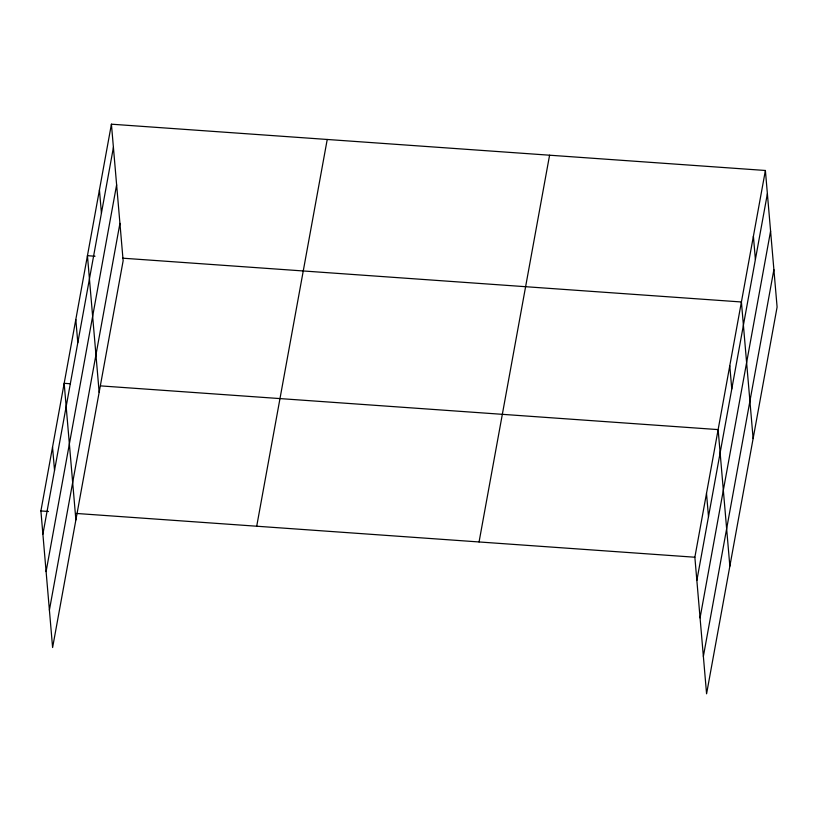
<?xml version="1.0" encoding="UTF-8"?>
<svg xmlns="http://www.w3.org/2000/svg" width="818" height="818" viewBox="0 0 818 818"><rect width="100%" height="100%" fill="white"/><g stroke="black" fill="none" stroke-linecap="round" stroke-linejoin="round"><path stroke-width="1.23" d="M111.422 124.193L123.14 260.768L52.608 647.519L40.9 510.943L111.422 124.193L765.392 170.481L777.1 307.057L706.578 693.807L694.86 557.232L765.392 170.481M42.894 534.164L113.416 147.414M46.094 571.567L116.626 184.817M49.397 610.116L119.929 223.355M256.709 526.219L327.231 139.469M479.062 541.956L549.584 155.205M696.854 580.453L767.386 193.702M700.065 617.866L770.587 231.105M703.368 656.404L773.889 269.643M95.021 256.218L87.444 255.686L99.152 392.262M122.782 258.191L741.415 301.975L753.122 438.55M70.481 383.765L64.172 383.315L75.88 519.89M100.778 385.902L718.143 429.603L729.85 566.179M40.9 510.943L48.477 511.485M76.238 513.448L694.86 557.232M753.398 236.228L755.392 259.449M729.779 365.789L731.762 389.01M706.507 493.418L708.49 516.639M99.438 189.94L101.432 213.161M75.808 319.501L77.802 342.722M52.536 447.129L54.53 470.35"/></g></svg>
